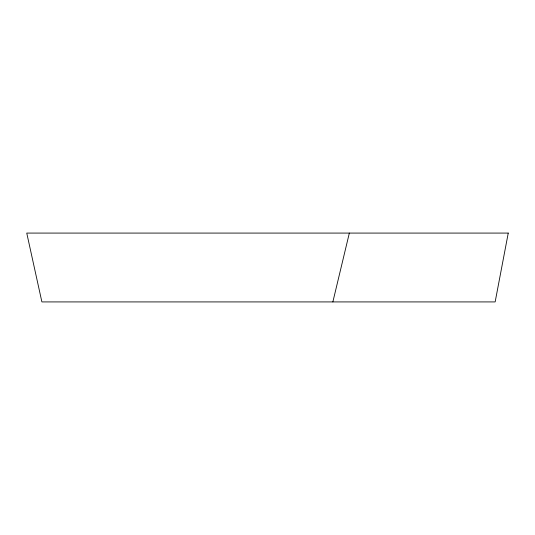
<?xml version="1.0" encoding="UTF-8"?>
<svg xmlns="http://www.w3.org/2000/svg" width="535" height="535" viewBox="0 0 535 535"><rect width="100%" height="100%" fill="white"/><g stroke="black" fill="none" stroke-linecap="round" stroke-linejoin="round"><path stroke-width="0.8" d="M332.857 301.921L349.342 233.079M508.25 233.079L495.149 301.921L41.89 301.921L26.75 233.079L508.25 233.079"/></g></svg>
